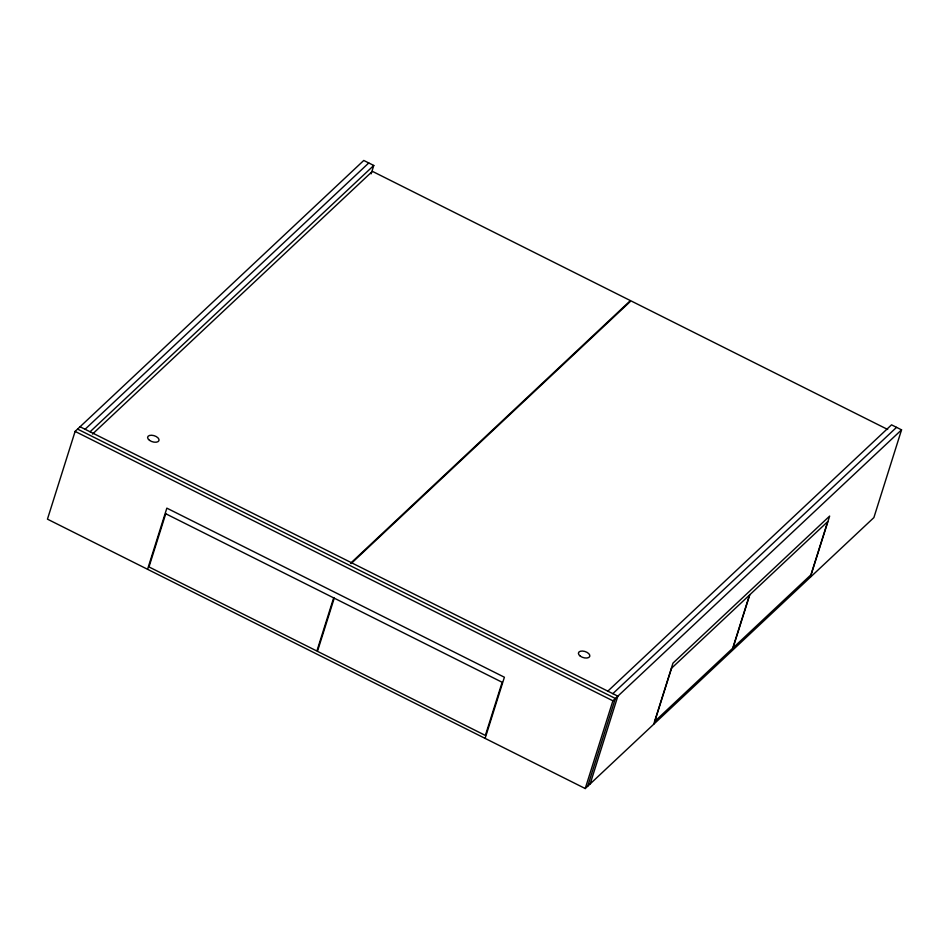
<?xml version="1.0" encoding="UTF-8"?>
<svg xmlns="http://www.w3.org/2000/svg" width="949" height="949" viewBox="0 0 949 949"><rect width="100%" height="100%" fill="white"/><g stroke="black" fill="none" stroke-linecap="round" stroke-linejoin="round"><path stroke-width="1.42" d="M371.142 173.833L373.776 165.47L363.764 160.464L75.113 431.404L47.45 519.15L585.236 788.536L873.887 517.596L901.55 429.85L891.538 424.844L607.823 691.145M147.57 569.305L166.846 508.142L504.394 677.23L485.117 738.381M585.236 788.536L612.9 700.801L901.55 429.85M587.704 786.223L615.367 698.476L77.581 429.09M590.171 783.898L617.835 696.163L80.06 426.765M653.695 724.277L672.971 663.126L829.651 516.066L810.363 577.217M85.066 429.28L368.77 162.967M90.072 431.783L373.776 165.47M92.492 434.084L372.388 171.342L630.409 300.596L350.513 563.326M351.083 563.623L630.99 300.88L887.683 429.47M612.829 693.66L896.544 427.347M75.113 431.404L612.9 700.801M165.743 513.753L148.981 566.933L316.895 651.038L333.657 597.87L165.743 513.753M334.238 598.155L317.464 651.322L485.378 735.439L502.151 682.272L334.238 598.155M671.584 668.179L654.81 721.359L732.723 648.226L749.496 595.047L671.584 668.179M749.781 594.786L733.008 647.953L810.921 574.821L827.694 521.642L749.781 594.786M580.29 656.15A5.943 3.179 17.5 0 0 589.744 656.447A5.943 3.179 17.5 0 0 582.33 651.038A5.943 3.179 17.5 0 0 580.29 656.15M149.491 440.348A5.943 3.179 17.5 0 0 158.946 440.644A5.943 3.179 17.5 0 0 151.532 435.235A5.943 3.179 17.5 0 0 149.491 440.348"/></g></svg>
